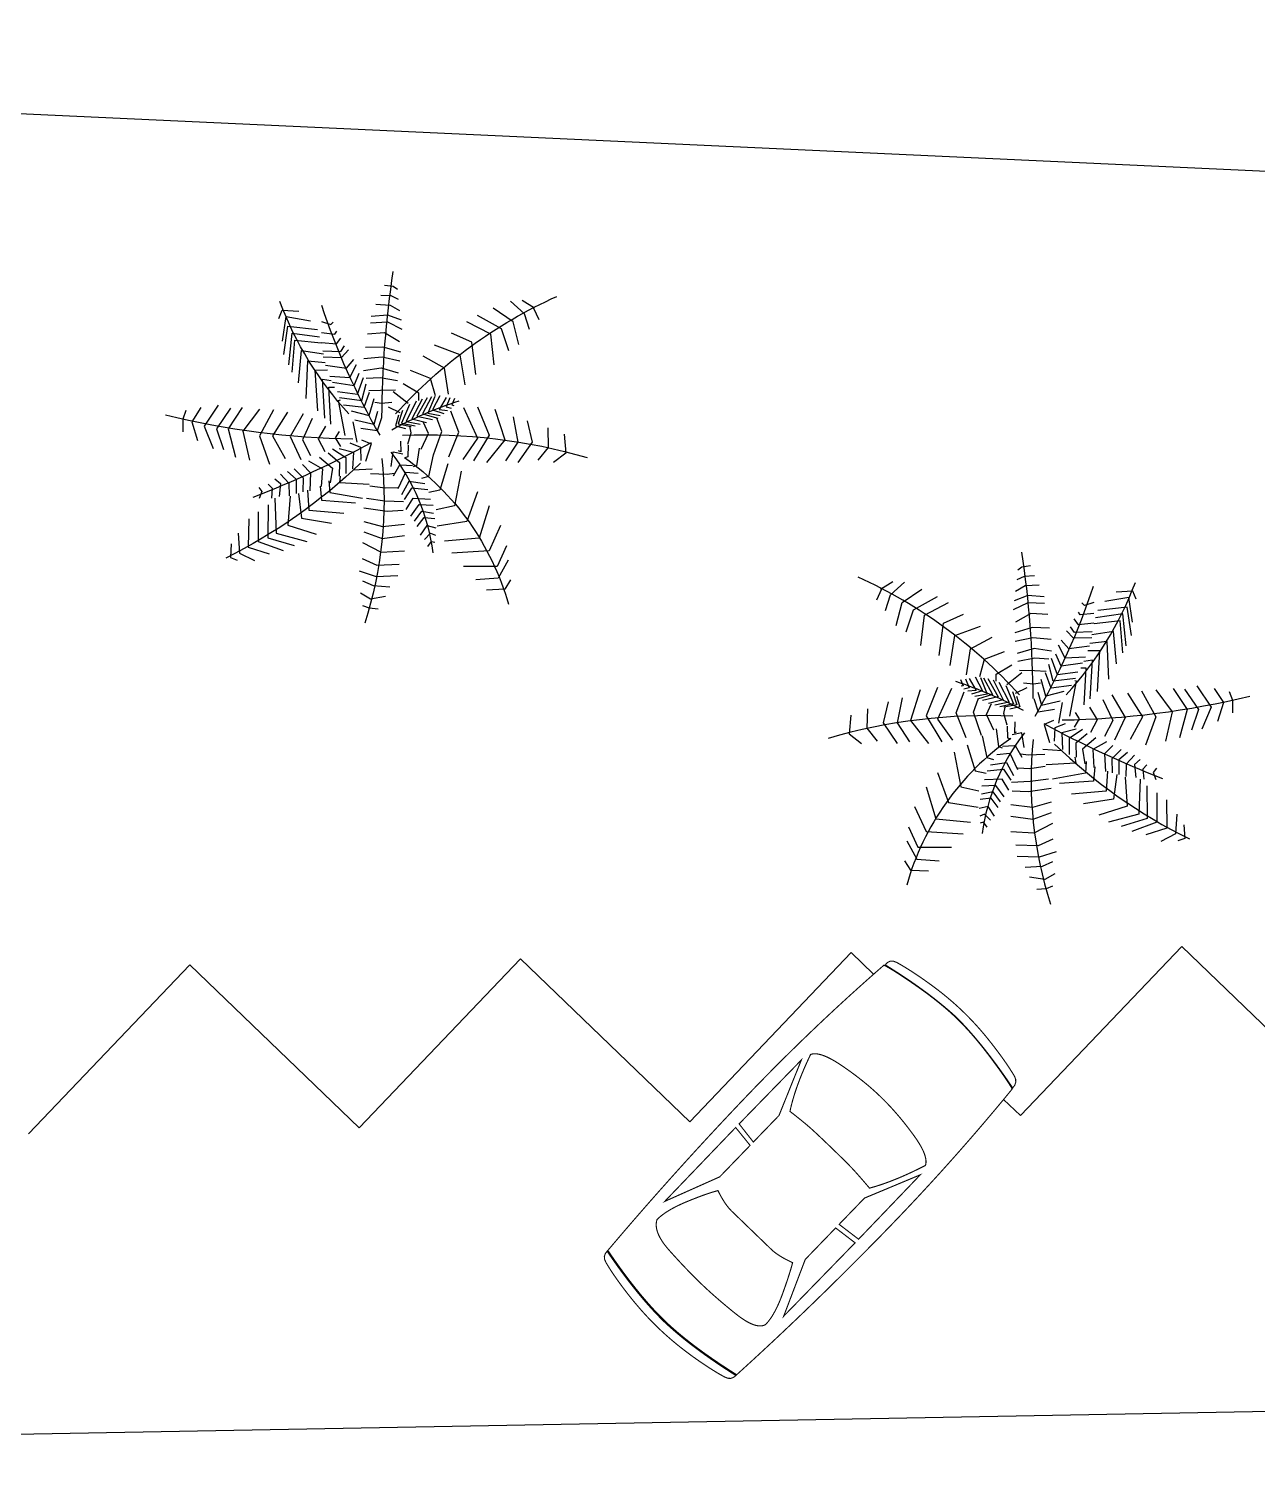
# Model space of a CAD drawing. Extents: x 346 to 515, y 162 to 297.
# Drawn here: x 388.72 to 401.11, y 176.51 to 190.92 of the extents above; entities that cross this region are included whole.
import ezdxf

# ---------------------------------------------------------------- set-up
doc = ezdxf.new("R2010")
doc.units = 0
doc.header["$LTSCALE"] = 35
doc.layers.get('0').update_dxf_attribs({"linetype": 'CONTINUOUS'})
for name, color, linetype in [('CAMADA_1', 7, 'CONTINUOUS'), ('ESQUADRIA-FINA', 1, 'CONTINUOUS'), ('JARDIM', 3, 'CONTINUOUS'), ('LOCAÇÃO', 7, 'CONTINUOUS'), ('LPISO', 234, 'CONTINUOUS')]:
    doc.layers.add(name, color=color, linetype=linetype)

# ---------------------------------------------------------------- blocks, each defined once
blk = doc.blocks.new('VGPAL__2')
at = {"color": 0}
for p, q in [((-22.1, 198.6), (-13.4, 201.9)), ((-13.4, 201.9), (-0.7, 201.9)), ((-25.3, 183.6), (-11, 192.8)), ((-11, 192.8), (8, 186.9)), ((-27.7, 166.1), (-6.3, 180.3)), ((-6.3, 180.3), (16, 171.1)), ((-24.5, 153.6), (-3.9, 167.8)), ((-3.9, 167.8), (16.9, 160.7)), ((-25.3, 142), (-3.9, 156.1)), ((-3.9, 156.1), (24.7, 148.6)), ((101.4, 145.9), (121.5, 144.6)), ((112.3, 152.9), (126.1, 153.8)), ((121.5, 144.6), (129, 129.6)), ((126.1, 153.8), (128.6, 146.8)), ((-23.7, 124.5), (-1.5, 141.1)), ((-1.5, 141.1), (27.9, 134.5)), ((87.1, 135.3), (115.6, 135.8)), ((115.6, 135.8), (122.3, 114.7)), ((-22.9, 110.3), (3.3, 124.5)), ((3.3, 124.5), (31.9, 114.3)), ((51.9, 115.6), (56.1, 111.6)), ((55.3, 125.2), (59.5, 122.1)), ((59.5, 122.1), (66.6, 124.8)), ((72.9, 115.6), (106, 116)), ((80, 125.7), (109.8, 125.7)), ((106, 116), (113.9, 89.6)), ((109.8, 125.7), (119, 100.6)), ((-115.1, 104.9), (-123.3, 101.6)), ((-123.3, 101.6), (-122.4, 84.7)), ((-92.2, 101.3), (-116.9, 97.6)), ((-20.5, 96.2), (3.3, 111.2)), ((3.3, 111.2), (26.3, 98.7)), ((41.9, 103.2), (51.1, 94.9)), ((46.5, 109), (51.5, 103.2)), ((51.5, 103.2), (64.5, 104.6)), ((56.1, 111.6), (66.2, 112.5)), ((66.2, 109), (101.4, 107.6)), ((101.4, 107.6), (109.8, 76.9)), ((-116.9, 97.6), (-112.8, 73.1)), ((-78.7, 100), (-107.3, 95.8)), ((-107.3, 95.8), (-103.8, 66.1)), ((-68.3, 94.8), (-100.3, 91.5)), ((-100.3, 91.5), (-96.5, 64)), ((-61, 91.5), (-93.3, 88.7)), ((-93.3, 88.7), (-90.4, 62.4)), ((-18.9, 80.4), (4, 93.7)), ((4, 93.7), (27.1, 82.9)), ((36.4, 89.6), (45.6, 80.4)), ((39.4, 96.2), (46.9, 87.4)), ((46.9, 87.4), (61.6, 87.4)), ((51.1, 94.9), (63.7, 94.4)), ((64.1, 93.6), (93.4, 95.8)), ((93.4, 95.8), (102.6, 67.2)), ((-50.2, 85.1), (-82.8, 82)), ((-82.8, 82), (-79.3, 60)), ((-34.5, 77.4), (-72.4, 75.6)), ((-72.4, 75.6), (-70.6, 58.2)), ((-14.2, 71.2), (7.2, 81.2)), ((7.2, 81.2), (23.1, 72.9)), ((28.5, 75.1), (36.4, 61)), ((32.2, 81.2), (40.6, 72.9)), ((40.6, 72.9), (58.6, 73.8)), ((45.6, 80.4), (59.9, 80.8)), ((58.2, 76), (78.3, 74.7)), ((61.6, 85.2), (86.3, 82.1)), ((78.3, 74.7), (81.3, 39.5)), ((86.3, 82.1), (91.3, 51.8)), ((-112, 62.1), (-109, 52.7)), ((-100.9, 62.1), (-99.4, 48.4)), ((-91, 62.1), (-89.5, 46.8)), ((-82.3, 60.6), (-81.7, 42.6)), ((-76.4, 60.3), (-75.8, 41.7)), ((-68, 57.9), (-65.1, 36.8)), ((-63, 68.3), (-63.3, 56)), ((-22, 65.8), (-63, 68.3)), ((-53.7, 60.9), (-52.5, 52.1)), ((-14.7, 58.5), (-53.7, 60.9)), ((-6.3, 57.9), (6.4, 65.4)), ((6.4, 65.4), (19.1, 58.7)), ((24.7, 64.1), (36, 50.9)), ((36.4, 61), (54.4, 62.3)), ((54, 63.2), (68.3, 61.9)), ((68.3, 61.9), (70.8, 27.6)), ((-109, 52.7), (-111.4, 50.2)), ((-99.4, 48.4), (-102.3, 46.6)), ((-89.5, 46.8), (-95.3, 42.3)), ((-56.9, 53.6), (-55.7, 33.4)), ((-50.8, 50.8), (-47.6, 29.1)), ((-45.8, 54.5), (-45.8, 49)), ((-8.6, 52.4), (-45.8, 54.5)), ((-41.5, 45.9), (-38.8, 25.5)), ((-35.4, 43.8), (-32.4, 21.2)), ((-32.4, 44.7), (-33, 42.9)), ((2.8, 38), (-32.4, 44.7)), ((5.4, 47.8), (-1, 43.8)), ((13.9, 42.6), (5.4, 47.8)), ((15.9, 44.3), (19.7, 29.8)), ((16.3, 50.9), (25.1, 37.3)), ((20.5, 55.3), (30.1, 43.9)), ((30.1, 43.9), (44, 44.3)), ((36, 50.9), (50.7, 53.1)), ((44, 43), (50.3, 43.9)), ((48.6, 54.4), (60.3, 53.6)), ((50.3, 43.9), (51.9, 14)), ((60.3, 53.6), (66.2, 20.6)), ((-81.7, 42.6), (-87.5, 38.6)), ((-75.8, 41.7), (-83.4, 34.6)), ((-65.1, 36.8), (-73.8, 29.4)), ((-55.7, 33.4), (-68.8, 26.7)), ((-47.6, 29.1), (-59.8, 23.9)), ((-28.1, 39.8), (-25.5, 19)), ((-22, 31.9), (-17.3, 13.8)), ((-10.9, 30.4), (9.8, 26.4)), ((10.4, 33.3), (14.6, 22.8)), ((19.7, 29.8), (36.4, 30.7)), ((25.1, 37.3), (41.4, 37.3)), ((37.7, 30.2), (36.4, 10.9)), ((-99.7, 15.7), (-100.9, -1.4)), ((-86, 17.5), (-86.6, 0.1)), ((-74.7, 19.3), (-76.4, 0.7)), ((-62.7, 19.6), (-65.4, 1.9)), ((-54.9, 16.9), (-55.7, 2.8)), ((-38.8, 25.5), (-55.5, 19.6)), ((-32.4, 21.2), (-49.3, 16.9)), ((-25.5, 19), (-40.9, 13.5)), ((-8.3, 9.3), (-12.6, 28.2)), ((-1.6, 5.9), (-4.2, 22.4)), ((7.2, 21.5), (11.2, 12)), ((11.2, 12), (29.3, 17.5)), ((14.6, 22.8), (28, 22.3)), ((66.2, 16.6), (68.7, -1.9)), ((75.8, 19.3), (79.2, -4.1)), ((89.6, 19.3), (94.7, 0.3)), ((100.1, 19.3), (106.8, 0.8)), ((111, 20.6), (120.7, 1.7)), ((126.9, 21), (133.6, 6.1)), ((139.5, 24.1), (145, 6.9)), ((149.6, 20.6), (154.2, 10)), ((161.7, 22.8), (167.6, 12.7)), ((174.3, 20.6), (176.8, 14)), ((-138.7, 2.2), (-138.2, -7.9)), ((-129.4, 7.1), (-128.6, -7.2)), ((-117.5, 12), (-118.9, -4.5)), ((-110.8, 12.6), (-111.7, -4.5)), ((-86.6, 0.1), (-81.4, -17.6)), ((-76.4, 0.7), (-72.4, -17)), ((-65.4, 1.9), (-60.4, -15.2)), ((-55.7, 2.8), (-52.5, -14.6)), ((-42.9, 2.5), (-43.2, -12.8)), ((-42.4, 14.2), (-42.9, 2.5)), ((-17.3, 13.8), (-34.2, 9)), ((-30.7, 8.3), (-29.5, 1.3)), ((-29.5, 1.3), (-30.7, -8.8)), ((-21.4, 5.6), (-8.3, 9.3)), ((-15, 1.6), (-1.6, 5.9)), ((41.4, 12.7), (41.9, -4.1)), ((53.6, 13.1), (55.7, -2.3)), ((94.7, 0.3), (92.2, -21.6)), ((106.8, 0.8), (103.9, -21.6)), ((120.7, 1.7), (119.4, -21.6)), ((133.6, 6.1), (132.8, -16.4)), ((145, 6.9), (144.1, -15)), ((154.2, 10), (155.4, -7.1)), ((167.6, 12.7), (165.1, -2.7)), ((176.8, 14), (177.6, 4.7)), ((-148.7, -1.7), (-147.5, -10.3)), ((-147.5, -10.3), (-144.6, -14.6)), ((-138.2, -7.9), (-134.7, -15.5)), ((-128.6, -7.2), (-123, -16.7)), ((-118.9, -4.5), (-113.7, -18.3)), ((-111.7, -4.5), (-104.4, -19.2)), ((-100.9, -1.4), (-91.9, -16.7)), ((-29.3, -25.4), (-41.2, -10.4)), ((-26, -5.4), (-20.2, -17)), ((-17.4, -15.8), (-6.7, -12.5)), ((-6.7, -12.5), (-4.2, -22.6)), ((34.3, -8.2), (19.4, -10.3)), ((19.4, -10.3), (21.4, -20.1)), ((32.2, -17), (44.1, -10.4)), ((41.9, -4.1), (41, -11.5)), ((55.7, -2.3), (55.3, -14.6)), ((68.7, -1.9), (69.5, -20.8)), ((79.2, -4.1), (78.3, -20.3)), ((-54.7, -47.9), (-62.6, -27.9)), ((-39.6, -36.2), (-49.1, -20.4)), ((-31.7, -33.6), (-11.3, -23.3)), ((-28.3, -26.7), (-9.6, -18.8)), ((-22.2, -19.8), (-8.7, -15.5)), ((-11.3, -23.3), (-8.5, -37.6)), ((-9.6, -18.8), (-6.7, -32.5)), ((-8.7, -15.5), (-6.2, -28.4)), ((0.2, -28.6), (-6.4, -27.1)), ((11.8, -25.2), (0.2, -28.6)), ((8.6, -17.6), (19.4, -17.9)), ((12.7, -25.3), (24.6, -25)), ((19.4, -17.9), (18.5, -15.8)), ((24.6, -25), (25.5, -21.9)), ((32.5, -17.7), (33.2, -29.9)), ((40.2, -22.6), (56.6, -14.9)), ((41.4, -35.5), (40.2, -22.6)), ((49.4, -26), (62.7, -18.8)), ((51.8, -42.1), (49.4, -26)), ((56.2, -28.9), (67.4, -21.5)), ((77.5, -23.4), (66.2, -30.4)), ((84.2, -28.2), (72.5, -36.6)), ((-65, -62), (-76.9, -40.4)), ((-32.4, -36.2), (-39.6, -36.2)), ((-36, -49), (-19, -40)), ((-35.2, -44.7), (-16.7, -34.2)), ((-33.8, -39.4), (-13.7, -29.1)), ((-19, -40), (-14.4, -55.2)), ((-16.7, -34.2), (-13.1, -49.9)), ((-13.7, -29.1), (-10.1, -43.9)), ((0.9, -46), (-10.1, -40.9)), ((16.8, -38.5), (0.9, -46)), ((15.6, -36.4), (33.4, -33.8)), ((33.4, -33.8), (34.6, -30.3)), ((44.4, -45.8), (46.4, -39)), ((57.9, -45.2), (56.2, -28.9)), ((66.2, -30.4), (67, -48)), ((72.5, -36.6), (73.3, -50.7)), ((89.2, -31.8), (79.2, -39.2)), ((79.2, -39.2), (81.3, -51.1)), ((94.7, -34.4), (85.5, -41.4)), ((85.5, -41.4), (86.7, -52.4)), ((103.5, -37.9), (93.8, -44.5)), ((107.7, -41.9), (101.4, -48)), ((-78.5, -77.9), (-88, -52)), ((-37.2, -52.9), (-54.7, -47.9)), ((-36.9, -57.4), (-22.9, -50.1)), ((-36.3, -52.2), (-19.6, -45.4)), ((-35.4, -63.6), (-23.3, -56.5)), ((-23.3, -56.5), (-22.4, -64.9)), ((-22.9, -50.1), (-19.4, -61.3)), ((-19.6, -45.4), (-17.1, -57.8)), ((-1.2, -59.3), (-14.4, -54.4)), ((22.3, -51), (-1.2, -59.3)), ((22.5, -50.5), (44.4, -45.8)), ((31.6, -65.4), (58, -57.4)), ((58, -57.4), (60.3, -46.4)), ((73.9, -72), (77.9, -53.7)), ((89.7, -84.5), (94.5, -54.5)), ((93.8, -44.5), (95.9, -53.3)), ((101.4, -48), (103.5, -52.9)), ((114.8, -45.4), (109.8, -48.9)), ((109.8, -48.9), (110.6, -52.4)), ((-91.2, -89.5), (-100.2, -69.1)), ((-38.8, -66.2), (-65, -62)), ((-34.9, -67.3), (-25.8, -63.6)), ((-34.2, -72.2), (-27.9, -69.4)), ((-27.9, -69.4), (-27.4, -71.6)), ((-25.8, -63.6), (-24.6, -68.8)), ((-0.5, -76.5), (-21.7, -68.4)), ((24.5, -66.4), (-0.5, -76.5)), ((39, -78.7), (73.9, -72)), ((106.4, -97), (109.6, -62)), ((119.1, -107), (121.5, -69.5)), ((-99.1, -108.7), (-111.8, -84.5)), ((-48.3, -82.8), (-78.5, -77.9)), ((-25.3, -81.2), (5.6, -95.3)), ((5.6, -95.3), (27.1, -80.4)), ((59.6, -95.3), (89.7, -84.5)), ((135, -115.3), (135, -81.2)), ((-104.6, -119.5), (-118.1, -95.3)), ((-58.6, -93.7), (-91.2, -89.5)), ((-26.1, -95.3), (2.5, -107)), ((2.5, -107), (28.6, -91.2)), ((73.9, -107), (106.4, -97)), ((146.9, -116.1), (148.5, -93.7)), ((-111.8, -131.1), (-125.3, -111.2)), ((-68.4, -112.1), (-99.1, -108.7)), ((-23.7, -112.8), (7.2, -122.8)), ((7.2, -122.8), (30.2, -104.5)), ((93.7, -118.6), (119.1, -107)), ((158, -122.8), (158.8, -104.5)), ((-119.7, -142.8), (-132.4, -128.6)), ((-82.4, -127), (-104.6, -119.5)), ((9.6, -136.1), (28.6, -123.7)), ((114.3, -124.5), (135, -115.3)), ((128.6, -126.2), (146.9, -116.1)), ((148.5, -128.6), (158, -122.8)), ((-125.3, -152.8), (-133.2, -140.3)), ((-103.8, -147.8), (-119.7, -142.8)), ((-88.8, -137), (-111.8, -131.1)), ((-15.8, -131.1), (9.6, -136.1)), ((9.6, -150.3), (30.2, -136.1)), ((-125.3, -151.9), (-114.2, -157)), ((-11.8, -145.3), (9.6, -150.3)), ((14.9, -166.6), (27.9, -156.1)), ((-4.7, -166.1), (14.9, -166.6)), ((20.7, -184.4), (30.2, -171.9)), ((1.7, -182.8), (20.7, -184.4))]:
    blk.add_line(p, q, dxfattribs=at)
for centre, radius, start, end in [((-830, 19.6), 836.6, 0.739, 13.8109), ((-356.1, 396.7), 538.2, 315.9636, 333.7318), ((-944.9, 526.2), 1084.9, 331.6939, 338.6524), ((-256.3, -224.6), 351.3, 47.4737, 69.2954), ((-342, -590.2), 686, 59.8381, 71.8484), ((67.3, 408.2), 409.3, 264.2297, 287.7669), ((-10.8, -1015.9), 1016.9, 90.2413, 98.5833), ((310.7, -377.8), 491.7, 132.0685, 155.6843), ((341.3, -196.9), 392.2, 151.3416, 162.1709), ((150.2, 161.4), 213.8, 232.3504, 262.2028), ((579.4, -44.7), 577.2, 177.5116, 196.1981), ((247.2, 134.8), 271.6, 215.1709, 254.1496)]:
    blk.add_arc(centre, radius, start, end, dxfattribs=at)

msp = doc.modelspace()

# ---------------------------------------------------------------- linework, layer by layer
at = {"layer": 'CAMADA_1', "color": 1, "linetype": 'Continuous', "const_width": 0.01109}
for points in [[(395.12932, 177.88842), (395.11459, 177.90276), (395.0998, 177.91741), (395.08494, 177.93235), (395.07002, 177.9476), (395.05502, 177.96315), (395.03997, 177.979), (395.02485, 177.99516), (395.00966, 178.01161), (394.99441, 178.02837), (394.97909, 178.04543), (394.96371, 178.06279), (394.94827, 178.08045), (394.93276, 178.09842), (394.91718, 178.11669), (394.90155, 178.13527), (394.88585, 178.15414), (394.87008, 178.17333), (394.85425, 178.19281), (394.83836, 178.21259), (394.8224, 178.23268), (394.80638, 178.25308), (394.7903, 178.27377), (394.77415, 178.29478), (394.75794, 178.31608), (394.74166, 178.33769), (394.72533, 178.3596), (394.70893, 178.38182), (394.69247, 178.40434), (394.67594, 178.42717), (394.65935, 178.4503), (394.6427, 178.47373), (394.62599, 178.49747), (394.60921, 178.52152), (394.59238, 178.54587), (394.57548, 178.57053), (394.55852, 178.59549), (394.55852, 178.59549), (394.57403, 178.61386), (394.58956, 178.63223), (394.60511, 178.65061), (394.6207, 178.66899), (394.63632, 178.68737), (394.65196, 178.70576), (394.66763, 178.72415), (394.68332, 178.74254), (394.69904, 178.76094), (394.71478, 178.77934), (394.73056, 178.79774), (394.74636, 178.81614), (394.76219, 178.83455), (394.77804, 178.85296), (394.79393, 178.87137), (394.80983, 178.88978), (394.82577, 178.9082), (394.84173, 178.92662), (394.85772, 178.94504), (394.87373, 178.96346), (394.88978, 178.98189), (394.90585, 179.00032), (394.92194, 179.01876), (394.93806, 179.0372), (394.95421, 179.05563), (394.97039, 179.07407), (394.98659, 179.09252), (395.00282, 179.11096), (395.01907, 179.12941), (395.03535, 179.14786), (395.05166, 179.16632), (395.068, 179.18478), (395.08436, 179.20324), (395.10075, 179.2217), (395.11716, 179.24016), (395.1336, 179.25863), (395.15007, 179.2771), (395.16657, 179.29557), (395.18309, 179.31405), (395.19963, 179.33253), (395.21621, 179.351), (395.23281, 179.36949), (395.24944, 179.38797), (395.26609, 179.40646), (395.28277, 179.42495), (395.29948, 179.44344), (395.31621, 179.46194), (395.33297, 179.48043), (395.34975, 179.49894), (395.36657, 179.51744), (395.38341, 179.53594), (395.40027, 179.55445), (395.41716, 179.57296), (395.43408, 179.59147), (395.45102, 179.60998), (395.46799, 179.6285), (395.48499, 179.64702), (395.50201, 179.66554), (395.51906, 179.68406), (395.53614, 179.70259), (395.55324, 179.72112), (395.57037, 179.73965), (395.58752, 179.75818), (395.6047, 179.77671), (395.62191, 179.79525), (395.63915, 179.81379), (395.65641, 179.83233), (395.67369, 179.85088), (395.691, 179.86942), (395.70834, 179.88797), (395.72571, 179.90652), (395.7431, 179.92507), (395.76052, 179.94363), (395.77796, 179.96218), (395.79543, 179.98074), (395.81292, 179.9993), (395.83045, 180.01787), (395.84799, 180.03643), (395.86557, 180.055), (395.88317, 180.07357), (395.88317, 180.07357), (395.90036, 180.09167), (395.91756, 180.10975), (395.93478, 180.1278), (395.95201, 180.14583), (395.96926, 180.16383), (395.98653, 180.1818), (396.0038, 180.19975), (396.02109, 180.21767), (396.0384, 180.23557), (396.05572, 180.25344), (396.07305, 180.27128), (396.0904, 180.2891), (396.10777, 180.30689), (396.12515, 180.32466), (396.14254, 180.34239), (396.15995, 180.36011), (396.17737, 180.3778), (396.19481, 180.39546), (396.21226, 180.41309), (396.22973, 180.4307), (396.24721, 180.44828), (396.2647, 180.46584), (396.28221, 180.48337), (396.29974, 180.50087), (396.31728, 180.51835), (396.33484, 180.53581), (396.3524, 180.55323), (396.36999, 180.57064), (396.38759, 180.58801), (396.4052, 180.60536), (396.42283, 180.62268), (396.44047, 180.63998), (396.45813, 180.65725), (396.4758, 180.6745), (396.49349, 180.69172), (396.51119, 180.70891), (396.5289, 180.72608), (396.54664, 180.74323), (396.56438, 180.76034), (396.58215, 180.77743), (396.59992, 180.7945), (396.61771, 180.81154), (396.63552, 180.82855), (396.65334, 180.84554), (396.67117, 180.8625), (396.68902, 180.87944), (396.70689, 180.89635), (396.72477, 180.91323), (396.74266, 180.93009), (396.76057, 180.94693), (396.7785, 180.96373), (396.79644, 180.98051), (396.81439, 180.99727), (396.83236, 181.014), (396.85035, 181.03071), (396.86835, 181.04739), (396.88636, 181.06404), (396.90439, 181.08067), (396.92243, 181.09727), (396.94049, 181.11385), (396.95857, 181.1304), (396.97666, 181.14692), (396.99476, 181.16342), (397.01288, 181.1799), (397.03102, 181.19635), (397.04917, 181.21277), (397.06733, 181.22917), (397.08551, 181.24554), (397.10371, 181.26189), (397.12192, 181.27821), (397.14014, 181.2945), (397.15838, 181.31077), (397.17664, 181.32702), (397.19491, 181.34324), (397.21319, 181.35943), (397.2315, 181.3756), (397.24981, 181.39174), (397.26814, 181.40786), (397.28649, 181.42395), (397.30485, 181.44002), (397.32322, 181.45606), (397.34162, 181.47207), (397.34162, 181.47207), (397.35557, 181.46484), (397.37069, 181.4566), (397.38699, 181.44737), (397.40446, 181.43715), (397.42309, 181.42594), (397.44289, 181.41374), (397.46384, 181.40055), (397.48596, 181.38639), (397.50923, 181.37125), (397.53365, 181.35514), (397.55921, 181.33805), (397.58593, 181.31999), (397.61378, 181.30097), (397.64277, 181.28099), (397.6729, 181.26005), (397.69589, 181.24387), (397.71858, 181.2277), (397.74094, 181.21155), (397.763, 181.19541), (397.78474, 181.17929), (397.80616, 181.16317), (397.82728, 181.14705), (397.84807, 181.13094), (397.86856, 181.11483), (397.88873, 181.09871), (397.90859, 181.08259), (397.92814, 181.06646), (397.94737, 181.05032), (397.96629, 181.03417), (397.98489, 181.018), (398.00318, 181.00181), (398.02116, 180.98561), (398.03883, 180.96937), (398.05618, 180.95312), (398.07322, 180.93683), (398.09009, 180.92037), (398.10694, 180.9036), (398.12377, 180.88651), (398.14059, 180.86911), (398.1574, 180.85141), (398.1742, 180.83339), (398.19099, 180.81506), (398.20776, 180.79642), (398.22454, 180.77747), (398.24131, 180.75822), (398.25808, 180.73866), (398.27486, 180.71879), (398.29163, 180.69862), (398.30841, 180.67813), (398.3252, 180.65735), (398.34199, 180.63626), (398.3588, 180.61488), (398.37562, 180.59318), (398.39245, 180.57119), (398.4093, 180.54889), (398.43112, 180.51967), (398.45196, 180.49153), (398.47183, 180.46446), (398.49073, 180.43846), (398.50866, 180.41355), (398.52562, 180.3897), (398.54161, 180.36693), (398.55662, 180.34524), (398.57067, 180.32462), (398.58374, 180.30508), (398.59584, 180.28661), (398.60697, 180.26922), (398.61713, 180.2529), (398.62631, 180.23766), (398.63453, 180.22349), (398.63453, 180.22349), (398.6191, 180.20461), (398.60364, 180.18575), (398.58816, 180.1669), (398.57266, 180.14807), (398.55713, 180.12924), (398.54158, 180.11043), (398.526, 180.09164), (398.51039, 180.07286), (398.49476, 180.05409), (398.47911, 180.03533), (398.46342, 180.01659), (398.44772, 179.99786), (398.43199, 179.97914), (398.41624, 179.96044), (398.40045, 179.94175), (398.38465, 179.92308), (398.36882, 179.90441), (398.35296, 179.88576), (398.33708, 179.86713), (398.32117, 179.84851), (398.30524, 179.8299), (398.28929, 179.8113), (398.27331, 179.79271), (398.2573, 179.77414), (398.24127, 179.75559), (398.22521, 179.73704), (398.20913, 179.71851), (398.19302, 179.69999), (398.17689, 179.68149), (398.16073, 179.663), (398.14455, 179.64452), (398.12834, 179.62605), (398.11211, 179.6076), (398.09585, 179.58916), (398.07957, 179.57073), (398.06326, 179.55232), (398.04693, 179.53392), (398.03057, 179.51553), (398.01419, 179.49715), (397.99778, 179.47879), (397.98134, 179.46044), (397.96489, 179.4421), (397.9484, 179.42378), (397.9319, 179.40546), (397.91536, 179.38716), (397.8988, 179.36888), (397.88222, 179.35061), (397.86561, 179.33234), (397.84897, 179.31409), (397.83231, 179.29586), (397.81563, 179.27763), (397.79892, 179.25942), (397.78219, 179.24123), (397.76543, 179.22304), (397.74864, 179.20487), (397.73183, 179.18671), (397.715, 179.16856), (397.69814, 179.15042), (397.68125, 179.1323), (397.66434, 179.11419), (397.6474, 179.09609), (397.63045, 179.078), (397.61346, 179.05993), (397.59645, 179.04187), (397.57941, 179.02382), (397.56235, 179.00579), (397.54527, 178.98776), (397.52815, 178.96975), (397.51102, 178.95175), (397.49386, 178.93376), (397.47667, 178.91579), (397.45946, 178.89783), (397.44222, 178.87987), (397.42496, 178.86194), (397.40767, 178.84401), (397.39037, 178.8261), (397.37302, 178.80819), (397.35566, 178.79031), (397.33828, 178.77243), (397.32086, 178.75456), (397.30343, 178.73671), (397.28596, 178.71887), (397.28596, 178.71887), (397.26805, 178.7006), (397.25014, 178.68235), (397.23223, 178.66414), (397.21433, 178.64595), (397.19642, 178.62779), (397.17851, 178.60965), (397.16061, 178.59154), (397.14271, 178.57345), (397.1248, 178.55539), (397.1069, 178.53736), (397.089, 178.51935), (397.0711, 178.50137), (397.0532, 178.48342), (397.03531, 178.46549), (397.01742, 178.44759), (396.99952, 178.42972), (396.98163, 178.41187), (396.96374, 178.39405), (396.94585, 178.37626), (396.92796, 178.35849), (396.91007, 178.34075), (396.89218, 178.32303), (396.8743, 178.30534), (396.85641, 178.28768), (396.83853, 178.27005), (396.82065, 178.25244), (396.80277, 178.23486), (396.78489, 178.2173), (396.76701, 178.19977), (396.74913, 178.18227), (396.73126, 178.1648), (396.71338, 178.14735), (396.69551, 178.12993), (396.67763, 178.11254), (396.65976, 178.09517), (396.64189, 178.07783), (396.62402, 178.06052), (396.60616, 178.04323), (396.58829, 178.02597), (396.57042, 178.00874), (396.55256, 177.99153), (396.53469, 177.97435), (396.51683, 177.9572), (396.49897, 177.94007), (396.48111, 177.92298), (396.46325, 177.90591), (396.4454, 177.88886), (396.42754, 177.87185), (396.40968, 177.85486), (396.39183, 177.8379), (396.37398, 177.82096), (396.35612, 177.80405), (396.33828, 177.78717), (396.32042, 177.77032), (396.30258, 177.75349), (396.28473, 177.7367), (396.26689, 177.71992), (396.24904, 177.70318), (396.2312, 177.68646), (396.21335, 177.66977), (396.19551, 177.65311), (396.17767, 177.63648), (396.15983, 177.61987), (396.14199, 177.60329), (396.12416, 177.58674), (396.10632, 177.57022), (396.08849, 177.55372), (396.07066, 177.53725), (396.05282, 177.52081), (396.03499, 177.50439), (396.01716, 177.488), (395.99933, 177.47165), (395.98151, 177.45532), (395.96368, 177.43901), (395.94585, 177.42273), (395.92803, 177.40649), (395.91021, 177.39027), (395.89239, 177.37407), (395.87457, 177.35791), (395.85675, 177.34177), (395.85675, 177.34177), (395.83106, 177.35799), (395.8057, 177.37415), (395.78065, 177.39025), (395.75591, 177.40629), (395.73149, 177.42227), (395.70738, 177.4382), (395.68359, 177.45406), (395.66011, 177.46987), (395.63695, 177.48561), (395.6141, 177.5013), (395.59156, 177.51693), (395.56933, 177.5325), (395.54743, 177.54801), (395.52583, 177.56346), (395.50454, 177.57885), (395.48357, 177.59418), (395.46291, 177.60946), (395.44255, 177.62467), (395.42252, 177.63983), (395.40279, 177.65493), (395.38337, 177.66996), (395.36427, 177.68494), (395.34547, 177.69986), (395.32699, 177.71471), (395.30882, 177.72952), (395.29096, 177.74426), (395.2734, 177.75894), (395.25616, 177.77356), (395.23922, 177.78813), (395.2226, 177.80263), (395.20628, 177.81708), (395.19027, 177.83147), (395.17457, 177.84579), (395.15918, 177.86006), (395.1441, 177.87427), (395.12932, 177.88842)], [(398.07749, 180.94126), (398.06093, 180.95642), (398.04416, 180.97157), (398.02719, 180.9867), (398.01, 181.00181), (397.99261, 181.0169), (397.97502, 181.03197), (397.95721, 181.04702), (397.9392, 181.06205), (397.92099, 181.07706), (397.90258, 181.09205), (397.88396, 181.10702), (397.86514, 181.12197), (397.84612, 181.1369), (397.8269, 181.15181), (397.80748, 181.1667), (397.78786, 181.18157), (397.76804, 181.19643), (397.74803, 181.21126), (397.72781, 181.22607), (397.7074, 181.24087), (397.6868, 181.25564), (397.66599, 181.2704), (397.645, 181.28513), (397.62381, 181.29985), (397.60242, 181.31454), (397.58085, 181.32922), (397.55908, 181.34388), (397.53712, 181.35852), (397.51497, 181.37313), (397.49263, 181.38773), (397.4701, 181.40231), (397.44738, 181.41687), (397.42448, 181.43141), (397.40138, 181.44593), (397.3781, 181.46043), (397.35464, 181.47492), (397.35464, 181.47492), (397.37841, 181.49984), (397.40517, 181.51239), (397.43509, 181.51259), (397.46832, 181.50043), (397.48769, 181.48956), (397.50743, 181.47822), (397.52755, 181.46642), (397.54804, 181.45416), (397.5689, 181.44142), (397.59012, 181.42821), (397.6117, 181.41452), (397.63364, 181.40035), (397.65594, 181.38571), (397.67859, 181.37057), (397.70159, 181.35494), (397.72493, 181.33883), (397.74862, 181.32221), (397.77265, 181.3051), (397.79701, 181.28749), (397.81871, 181.27181), (397.84021, 181.25601), (397.86152, 181.24007), (397.88262, 181.22401), (397.90352, 181.20783), (397.92422, 181.19152), (397.94472, 181.17509), (397.96501, 181.15853), (397.98509, 181.14185), (398.00497, 181.12506), (398.02465, 181.10814), (398.04411, 181.0911), (398.06336, 181.07395), (398.08241, 181.05668), (398.10123, 181.03929), (398.11985, 181.02179), (398.13826, 181.00418), (398.15664, 180.98627), (398.17488, 180.96817), (398.19299, 180.94989), (398.21096, 180.93141), (398.2288, 180.91274), (398.24651, 180.89388), (398.26408, 180.87483), (398.28154, 180.85557), (398.29887, 180.83612), (398.31607, 180.81646), (398.33316, 180.7966), (398.35013, 180.77653), (398.36698, 180.75626), (398.38372, 180.73577), (398.40035, 180.71507), (398.41687, 180.69416), (398.43328, 180.67303), (398.45173, 180.64929), (398.46968, 180.62588), (398.48711, 180.60278), (398.50403, 180.58001), (398.52045, 180.55757), (398.53636, 180.53547), (398.55178, 180.51369), (398.56671, 180.49226), (398.58114, 180.47117), (398.59508, 180.45042), (398.60854, 180.43002), (398.62151, 180.40997), (398.634, 180.39028), (398.64602, 180.37094), (398.65756, 180.35197), (398.66918, 180.3208), (398.67017, 180.29077), (398.66036, 180.26184), (398.63957, 180.23403), (398.62378, 180.25747), (398.608, 180.28069), (398.59223, 180.30369), (398.57648, 180.32648), (398.56075, 180.34905), (398.54503, 180.37141), (398.52932, 180.39356), (398.51362, 180.41549), (398.49794, 180.4372), (398.48227, 180.45871), (398.46661, 180.47999), (398.45096, 180.50106), (398.43532, 180.52191), (398.41969, 180.54254), (398.40407, 180.56296), (398.38846, 180.58316), (398.37286, 180.60314), (398.35727, 180.62291), (398.34168, 180.64246), (398.3261, 180.66179), (398.31053, 180.6809), (398.29496, 180.6998), (398.27941, 180.71847), (398.26385, 180.73693), (398.24831, 180.75517), (398.23276, 180.77318), (398.21722, 180.79098), (398.20169, 180.80856), (398.18616, 180.82592), (398.17063, 180.84306), (398.1551, 180.85998), (398.13958, 180.87668), (398.12405, 180.89315), (398.10853, 180.90941), (398.09301, 180.92544), (398.07749, 180.94126)], [(396.81179, 179.63062), (396.83965, 179.60366), (396.86583, 179.57823), (396.89032, 179.55431), (396.91315, 179.53191), (396.93432, 179.511), (396.95385, 179.49158), (396.97174, 179.47364), (396.988, 179.45716), (397.00265, 179.44214), (397.01569, 179.42856), (397.02853, 179.41494), (397.04253, 179.39977), (397.05771, 179.38306), (397.07404, 179.36482), (397.09153, 179.34505), (397.11017, 179.32377), (397.12996, 179.30096), (397.15088, 179.27664), (397.17294, 179.25081), (397.19613, 179.22349), (397.21736, 179.22935), (397.23878, 179.23554), (397.26038, 179.24205), (397.28217, 179.24888), (397.30416, 179.25602), (397.32634, 179.2635), (397.34871, 179.27129), (397.37128, 179.2794), (397.39404, 179.28783), (397.41701, 179.29659), (397.44017, 179.30566), (397.46353, 179.31506), (397.4871, 179.32478), (397.51088, 179.33482), (397.53485, 179.34517), (397.55904, 179.35586), (397.58343, 179.36686), (397.60804, 179.37818), (397.63286, 179.38983), (397.65789, 179.4018), (397.68314, 179.41408), (397.7086, 179.42669), (397.73429, 179.43963), (397.76019, 179.45288), (397.76404, 179.46855), (397.76567, 179.48563), (397.76505, 179.50414), (397.76218, 179.52405), (397.75706, 179.54538), (397.74966, 179.56813), (397.73999, 179.59229), (397.72803, 179.61786), (397.71377, 179.64485), (397.69721, 179.67325), (397.67833, 179.70306), (397.65713, 179.73429), (397.6336, 179.76693), (397.61693, 179.7896), (397.60021, 179.81196), (397.58341, 179.83402), (397.56656, 179.85576), (397.54966, 179.8772), (397.53269, 179.89833), (397.51567, 179.91915), (397.4986, 179.93967), (397.48149, 179.95986), (397.46432, 179.97975), (397.44712, 179.99933), (397.42987, 180.01859), (397.41258, 180.03754), (397.39525, 180.05617), (397.37789, 180.07449), (397.3605, 180.09249), (397.34307, 180.11018), (397.32562, 180.12755), (397.30814, 180.14459), (397.30814, 180.14459), (397.29024, 180.16172), (397.27205, 180.17876), (397.25359, 180.19573), (397.23485, 180.21263), (397.21582, 180.22945), (397.19651, 180.2462), (397.17691, 180.26287), (397.15703, 180.27947), (397.13685, 180.296), (397.11637, 180.31246), (397.0956, 180.32886), (397.07453, 180.34518), (397.05315, 180.36143), (397.03148, 180.37761), (397.00949, 180.39373), (396.98721, 180.40978), (396.9646, 180.42577), (396.94169, 180.44169), (396.91846, 180.45755), (396.91846, 180.45755), (396.88521, 180.47975), (396.85342, 180.49969), (396.82311, 180.51738), (396.79428, 180.53282), (396.76692, 180.54602), (396.74106, 180.55698), (396.71668, 180.5657), (396.69379, 180.57219), (396.67241, 180.57646), (396.65253, 180.57851), (396.63416, 180.57835), (396.6173, 180.57597), (396.60196, 180.57139), (396.58922, 180.54461), (396.57683, 180.5181), (396.56479, 180.49184), (396.55312, 180.46583), (396.54181, 180.44009), (396.53085, 180.41459), (396.52024, 180.38935), (396.51, 180.36437), (396.5001, 180.33963), (396.49057, 180.31515), (396.48138, 180.2909), (396.47256, 180.26692), (396.46409, 180.24318), (396.45597, 180.21968), (396.4482, 180.19643), (396.44079, 180.17342), (396.43373, 180.15065), (396.42702, 180.12813), (396.42067, 180.10584), (396.41466, 180.08379), (396.409, 180.06198), (396.4037, 180.04041), (396.39875, 180.01907), (396.39415, 179.99797), (396.42445, 179.97417), (396.45291, 179.95163), (396.47952, 179.93037), (396.50428, 179.91039), (396.52719, 179.8917), (396.54823, 179.8743), (396.56739, 179.8582), (396.58468, 179.8434), (396.60008, 179.82993), (396.61415, 179.81732), (396.62982, 179.80307), (396.64707, 179.78718), (396.6659, 179.76966), (396.68631, 179.75052), (396.70828, 179.72975), (396.73182, 179.70738), (396.75693, 179.68339), (396.78358, 179.6578), (396.81179, 179.63062)], [(396.50884, 180.51575), (395.88146, 179.87141), (396.02492, 179.68834), (396.28337, 179.95596), (396.50884, 180.51575)], [(395.68603, 179.33741), (395.99241, 179.65467), (395.84637, 179.83508), (395.13188, 179.0899), (395.68603, 179.33741)], [(397.1456, 179.12328), (396.88973, 178.85832), (397.08576, 178.7084), (397.70782, 179.35787), (397.1456, 179.12328)], [(395.49303, 178.26504), (395.50916, 178.24955), (395.52568, 178.23389), (395.54257, 178.21805), (395.55985, 178.20204), (395.57751, 178.18586), (395.59556, 178.1695), (395.614, 178.15297), (395.63284, 178.13626), (395.65206, 178.11937), (395.67169, 178.10231), (395.69172, 178.08506), (395.71215, 178.06764), (395.73299, 178.05003), (395.75423, 178.03224), (395.77589, 178.01427), (395.79797, 177.99611), (395.82046, 177.97777), (395.84337, 177.95925), (395.87454, 177.93496), (395.90442, 177.91325), (395.93303, 177.89414), (395.96035, 177.87763), (395.98639, 177.86373), (396.01115, 177.85246), (396.03462, 177.84383), (396.05681, 177.83783), (396.07772, 177.83449), (396.09734, 177.8338), (396.11568, 177.83579), (396.13274, 177.84046), (396.14851, 177.84782), (396.14851, 177.84782), (396.16227, 177.8628), (396.17591, 177.87911), (396.18941, 177.89674), (396.20277, 177.91571), (396.21598, 177.936), (396.22902, 177.95761), (396.24189, 177.98056), (396.25458, 178.00483), (396.26707, 178.03043), (396.27936, 178.05735), (396.29144, 178.0856), (396.3033, 178.11518), (396.31494, 178.14608), (396.32619, 178.17716), (396.33694, 178.20727), (396.34718, 178.23639), (396.35689, 178.26452), (396.36609, 178.29166), (396.37477, 178.3178), (396.38293, 178.34292), (396.39056, 178.36702), (396.39766, 178.3901), (396.40424, 178.41215), (396.41028, 178.43316), (396.41579, 178.45311), (396.42077, 178.47202), (396.42077, 178.47202), (396.38927, 178.48683), (396.35976, 178.50161), (396.33222, 178.51637), (396.30665, 178.53109), (396.28301, 178.54578), (396.26131, 178.56044), (396.24152, 178.57507), (396.22363, 178.58966), (396.20762, 178.60422), (396.19343, 178.61794), (396.17795, 178.63288), (396.16118, 178.64907), (396.14312, 178.66651), (396.12377, 178.6852), (396.10311, 178.70515), (396.08115, 178.72636), (396.05787, 178.74884), (396.03328, 178.77259), (396.00736, 178.79763), (395.98165, 178.82245), (395.95717, 178.84609), (395.93393, 178.86854), (395.91192, 178.88979), (395.89116, 178.90984), (395.87164, 178.92869), (395.85338, 178.94632), (395.83639, 178.96273), (395.82065, 178.97793), (395.80619, 178.99189), (395.80619, 178.99189), (395.79108, 179.00738), (395.77588, 179.02473), (395.76062, 179.04395), (395.7453, 179.06505), (395.72995, 179.08801), (395.71457, 179.11285), (395.69917, 179.13955), (395.68378, 179.16813), (395.66841, 179.19858), (395.64912, 179.1935), (395.62889, 179.18776), (395.60771, 179.18136), (395.58559, 179.17433), (395.56254, 179.16665), (395.53855, 179.15835), (395.51362, 179.14942), (395.48777, 179.13987), (395.46098, 179.12972), (395.43327, 179.11896), (395.40463, 179.10762), (395.37506, 179.09568), (395.34458, 179.08317), (395.31447, 179.07011), (395.28561, 179.05696), (395.258, 179.0437), (395.23166, 179.03034), (395.2066, 179.01688), (395.18282, 179.00332), (395.16034, 178.98966), (395.13916, 178.97589), (395.11931, 178.96203), (395.10077, 178.94806), (395.08357, 178.934), (395.06771, 178.91983), (395.0532, 178.90557), (395.04861, 178.88689), (395.04613, 178.86763), (395.04577, 178.84779), (395.04753, 178.82738), (395.0514, 178.80639), (395.05739, 178.78483), (395.0655, 178.76268), (395.07572, 178.73997), (395.08807, 178.71667), (395.10253, 178.6928), (395.1191, 178.66835), (395.13779, 178.64332), (395.1586, 178.61772), (395.18153, 178.59155), (395.18153, 178.59155), (395.20105, 178.56976), (395.22043, 178.54829), (395.23965, 178.52715), (395.25873, 178.50632), (395.27765, 178.48582), (395.29643, 178.46565), (395.31505, 178.4458), (395.33352, 178.42627), (395.35185, 178.40706), (395.37002, 178.38818), (395.38804, 178.36962), (395.40592, 178.35138), (395.42364, 178.33347), (395.44121, 178.31588), (395.45863, 178.2986), (395.47591, 178.28166), (395.49303, 178.26504)], [(396.33086, 177.93203), (397.05067, 178.67207), (396.85464, 178.82199), (396.54827, 178.50474), (396.33086, 177.93203)], [(395.06171, 177.81841), (395.04347, 177.83619), (395.02532, 177.85419), (395.00729, 177.8724), (394.98934, 177.89084), (394.97149, 177.90949), (394.95374, 177.92837), (394.93608, 177.94746), (394.91851, 177.96676), (394.90102, 177.98629), (394.88362, 178.00604), (394.86631, 178.02601), (394.84907, 178.04619), (394.83192, 178.0666), (394.81484, 178.08721), (394.79784, 178.10805), (394.78091, 178.12911), (394.76405, 178.15039), (394.74525, 178.17476), (394.72699, 178.1987), (394.70928, 178.22222), (394.69211, 178.24532), (394.67549, 178.26801), (394.65942, 178.29029), (394.6439, 178.31217), (394.62893, 178.33365), (394.61452, 178.35473), (394.60066, 178.37542), (394.58736, 178.39573), (394.57461, 178.41565), (394.56243, 178.43521), (394.5508, 178.45439), (394.53974, 178.4732), (394.52581, 178.50402), (394.52301, 178.53323), (394.53135, 178.56101), (394.55082, 178.58751), (394.56698, 178.56374), (394.58312, 178.54019), (394.59924, 178.51688), (394.61534, 178.49381), (394.63143, 178.47097), (394.64749, 178.44836), (394.66354, 178.42599), (394.67957, 178.40385), (394.69557, 178.38195), (394.71156, 178.36029), (394.72753, 178.33886), (394.74349, 178.31766), (394.75942, 178.29671), (394.77534, 178.27599), (394.79124, 178.2555), (394.80713, 178.23525), (394.823, 178.21525), (394.83885, 178.19548), (394.85468, 178.17594), (394.8705, 178.15664), (394.88631, 178.13758), (394.9021, 178.11877), (394.91787, 178.10019), (394.93363, 178.08184), (394.94937, 178.06374), (394.9651, 178.04587), (394.98081, 178.02825), (394.99651, 178.01086), (395.0122, 177.99372), (395.02787, 177.97681), (395.04353, 177.96015), (395.05917, 177.94373), (395.0748, 177.92754), (395.09042, 177.9116), (395.10603, 177.8959), (395.12162, 177.88044), (395.12162, 177.88044), (395.13747, 177.86554), (395.15357, 177.85062), (395.16992, 177.83569), (395.18652, 177.82075), (395.20337, 177.80579), (395.22046, 177.79082), (395.23781, 177.77584), (395.25541, 177.76084), (395.27326, 177.74583), (395.29135, 177.7308), (395.3097, 177.71576), (395.3283, 177.7007), (395.34714, 177.68563), (395.36624, 177.67054), (395.38558, 177.65544), (395.40517, 177.64031), (395.42501, 177.62517), (395.4451, 177.61001), (395.46543, 177.59484), (395.48602, 177.57964), (395.50685, 177.56443), (395.52793, 177.5492), (395.54926, 177.53395), (395.57084, 177.51868), (395.59266, 177.50339), (395.61473, 177.48808), (395.63705, 177.47275), (395.65962, 177.4574), (395.68243, 177.44203), (395.70549, 177.42663), (395.7288, 177.41122), (395.75235, 177.39578), (395.77616, 177.38032), (395.8002, 177.36483), (395.8245, 177.34933), (395.84904, 177.3338), (395.84904, 177.3338), (395.8231, 177.31355), (395.79532, 177.30454), (395.76572, 177.30662), (395.7343, 177.3196), (395.71478, 177.33032), (395.69492, 177.34154), (395.67472, 177.35326), (395.65417, 177.36549), (395.63327, 177.37821), (395.61202, 177.39143), (395.5904, 177.40514), (395.56841, 177.41935), (395.54605, 177.43406), (395.52332, 177.44925), (395.5002, 177.46493), (395.47671, 177.4811), (395.45282, 177.49775), (395.42854, 177.51489), (395.40386, 177.53251), (395.38216, 177.54848), (395.36065, 177.56454), (395.33934, 177.5807), (395.31823, 177.59696), (395.29731, 177.61332), (395.2766, 177.62979), (395.25608, 177.64636), (395.23575, 177.66304), (395.21563, 177.67983), (395.1957, 177.69674), (395.17597, 177.71376), (395.15643, 177.73089), (395.13709, 177.74815), (395.11795, 177.76553), (395.09901, 177.78303), (395.08026, 177.80065), (395.06171, 177.81841)]]:
    msp.add_lwpolyline(points, dxfattribs=at)
at = {"layer": 'ESQUADRIA-FINA'}
msp.add_line((370.08616, 190.91693), (408.88714, 189.12552), dxfattribs=at)
at = {"layer": 'LOCAÇÃO'}
for p, q in [((395.38484, 179.89315), (397.01179, 181.59885)), ((397.01179, 181.59885), (397.23771, 181.38108)), ((398.7178, 179.95442), (400.34476, 181.66012)), ((400.34476, 181.66012), (402.05077, 180.0157)), ((388.7189, 179.77061), (390.34585, 181.4763)), ((390.34585, 181.4763), (392.05187, 179.83188)), ((390.34585, 181.4763), (392.05187, 179.83188)), ((392.05187, 179.83188), (393.67882, 181.53757)), ((393.67882, 181.53757), (395.38484, 179.89315)), ((398.54795, 180.11814), (398.7178, 179.95442))]:
    msp.add_line(p, q, dxfattribs=at)
at = {"layer": 'LPISO'}
msp.add_line((375.77155, 176.50793), (436.96972, 177.63263), dxfattribs=at)

# ---------------------------------------------------------------- block references
at = {"layer": 'JARDIM', "yscale": 0.01, "zscale": 0.01}
for p, xscale, rotation in [((392.29115, 186.84282), -0.01, 90), ((398.83567, 184.01041), 0.01, 270)]:
    msp.add_blockref('VGPAL__2', p, dxfattribs=dict(at, xscale=xscale, rotation=rotation))

doc.saveas('drawing.dxf')
